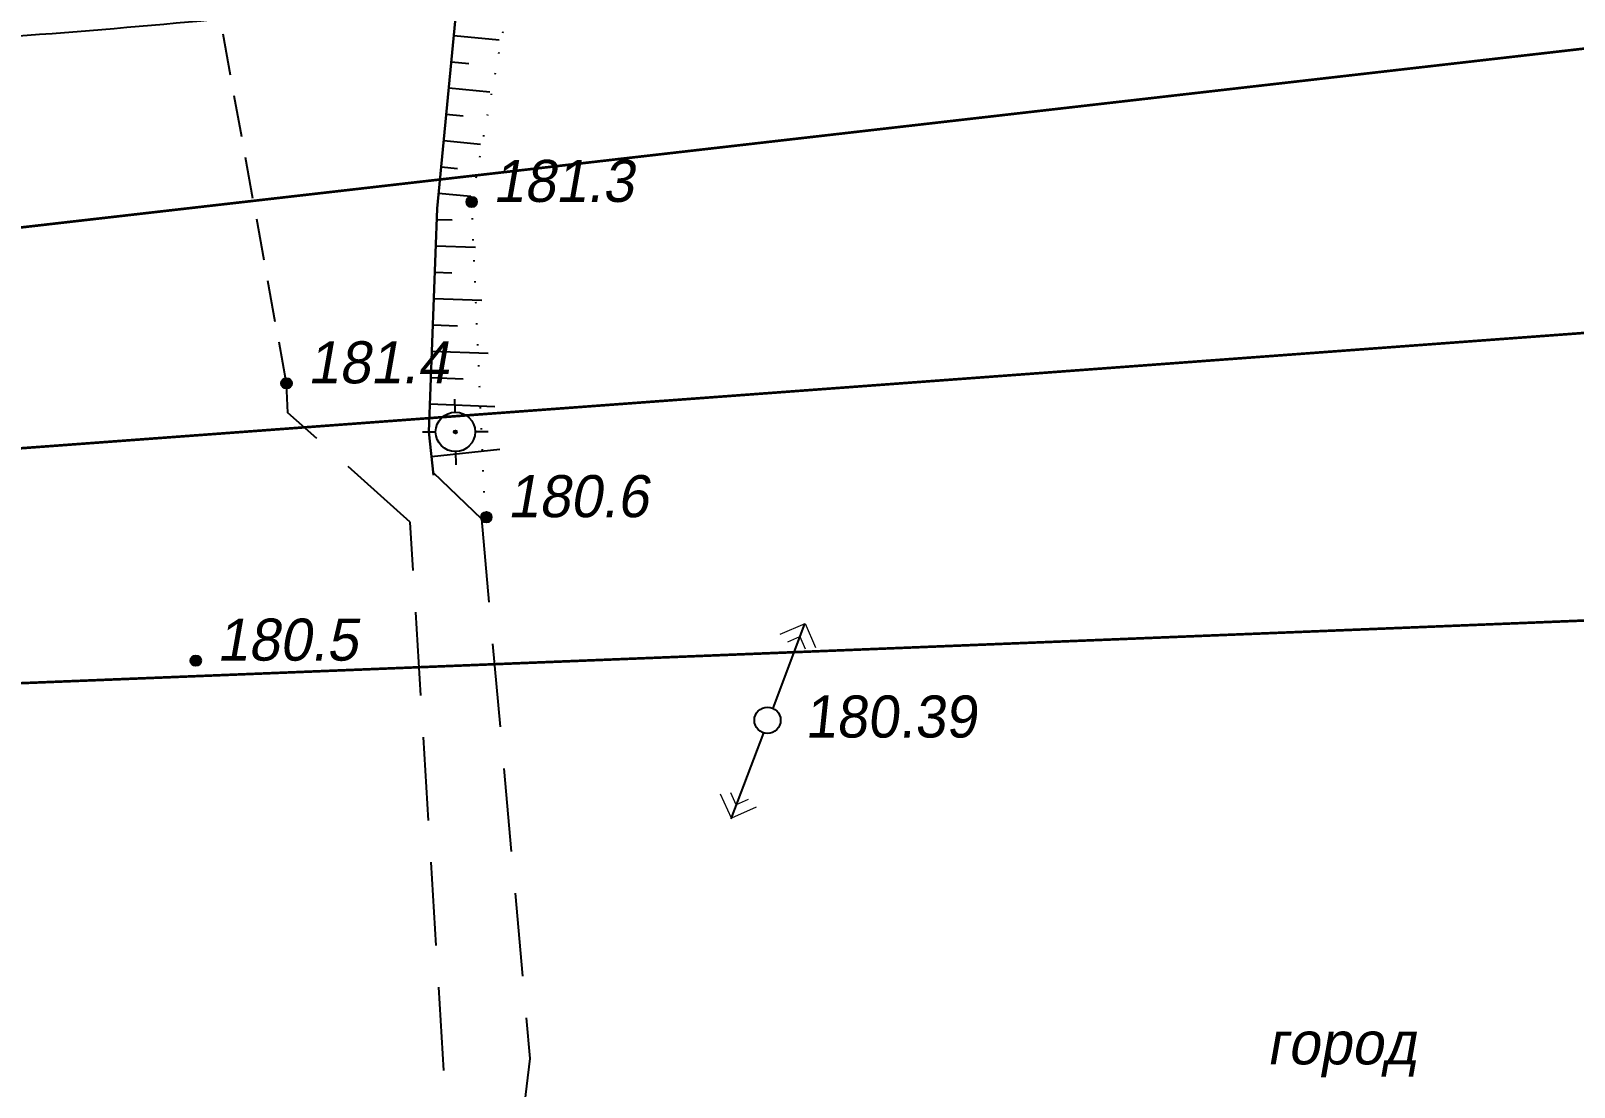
# Model space of a CAD drawing. Header units: millimetres. Extents: x 0 to 6474735, y 0 to 11273163.
# Drawn here: x 3233754.4 to 3233871.8, y 5635006.7 to 5635087.1 of the extents above; entities that cross this region are included whole.
import ezdxf
from ezdxf.enums import TextEntityAlignment as Align

# ---------------------------------------------------------------- set-up
doc = ezdxf.new("R2010")
doc.units = ezdxf.units.MM
for name, pattern in [('ADOT1', [1.6, 0.1, -1.5]), ('DASHED2', [9.525, 6.35, -3.175]), ('HIDDEN2', [4.7625, 3.175, -1.5875])]:
    doc.linetypes.add(name, pattern=pattern)
for name, color, linetype in [('BL', 7, 'Continuous'), ('NB', 7, 'Continuous'), ('БОЛОТА', 7, 'Continuous'), ('ВЫСОТЫ', 7, 'Continuous'), ('ГОРИЗОНТАЛИ', 22, 'Continuous'), ('К_РЕЛЬЕФ', 7, 'Continuous'), ('НАДЗЕМКА', 7, 'Continuous'), ('ОБОчина', 7, 'Continuous'), ('ПИКЕТЫ', 7, 'Continuous'), ('ПУНКТЫ', 7, 'Continuous'), ('РЕЛЬЕФ', 7, 'Continuous'), ('СЕЛЬХОЗ_УГОДИЯ', 7, 'Continuous'), ('ТОКА_СТ', 1, 'Continuous')]:
    doc.layers.add(name, color=color, linetype=linetype)
doc.styles.add('grad', font='grad.shx')
doc.styles.add('universw', font='universw.shx', dxfattribs={"oblique": 10})
doc.styles.add('user', font='symeteo.shx', dxfattribs={"height": 2.5})

# ---------------------------------------------------------------- blocks, each defined once
blk = doc.blocks.new('piket')
at = {"layer": 'ПИКЕТЫ', "linetype": 'Continuous'}
h = blk.add_hatch(color=7, dxfattribs=at)
edge = h.paths.add_edge_path()
edge.add_arc((0, 0), 0.3, 0, 360)
at = {"layer": 'ПИКЕТЫ', "color": 7, "linetype": 'Continuous'}
blk.add_circle((0, 0), 0.3, dxfattribs=at)
at = {"layer": 'ВЫСОТЫ', "style": 'universw', "oblique": 6}
blk.add_attdef('H', (1.879, -0.227), '', height=2, dxfattribs=at)
at = {"layer": 'ТОКА_СТ', "style": 'universw', "oblique": 6, "flags": 1}
blk.add_attdef('POINT', text='', height=2, dxfattribs=at).set_placement((0, -2.787), align=Align.CENTER)
blk = doc.blocks.new('5_1')
at = {"linetype": 'Continuous'}
h = blk.add_hatch(color=7, dxfattribs=at)
edge = h.paths.add_edge_path()
edge.add_arc((0, 0), 0.0588, 0, 360)
at = {"color": 7, "linetype": 'Continuous'}
for p, q in [((0, 0.75), (0, 1.25)), ((-0.75, 0), (-1.25, 0)), ((0.75, 0), (1.25, 0)), ((0, -0.75), (0, -1.25))]:
    blk.add_line(p, q, dxfattribs=at)
for radius in [0.75, 0.0588]:
    blk.add_circle((0, 0), radius, dxfattribs=at)
at = {"color": 7, "linetype": 'Continuous', "style": 'grad', "oblique": 10, "width": 0.7}
blk.add_attdef('P4', (2, 0.7), '', height=2.5, dxfattribs=at)
blk.add_attdef('P37', text='', height=2.5, dxfattribs=at).set_placement((-2, 0), align=Align.MIDDLE_RIGHT)
at = {"color": 7, "linetype": 'Continuous', "style": 'user', "flags": 8}
blk.add_attdef('ddddd', text='', height=2.5, dxfattribs=at).set_placement((2, 0), align=Align.MIDDLE_LEFT)
at = {"color": 7, "linetype": 'Continuous', "style": 'grad', "oblique": 10, "width": 0.7}
blk.add_attdef('P69', text='', height=2.5, dxfattribs=at).set_placement((2, -0.7), align=Align.TOP_LEFT)

msp = doc.modelspace()

# ---------------------------------------------------------------- linework, layer by layer
at = {"layer": 'BL', "color": 7}
msp.add_circle((3233810.455, 5635034.656), 1, dxfattribs=at)
at = {"layer": 'NB', "color": 7, "linetype": 'Continuous', "lineweight": 20}
for points in [[(3233811.41, 5635041.207), (3233813.306, 5635042.027), (3233814.102, 5635040.187)], [(3233811.999, 5635040.619), (3233812.921, 5635041.019), (3233813.32, 5635040.097)], [(3233809.589, 5635028.047), (3233807.707, 5635027.196), (3233806.881, 5635029.023)], [(3233808.991, 5635028.624), (3233808.075, 5635028.21), (3233807.661, 5635029.126)]]:
    msp.add_lwpolyline(points, dxfattribs=at)
at = {"layer": 'БОЛОТА', "color": 7, "linetype": 'HIDDEN2', "elevation": 180.59}
msp.add_lwpolyline([(3233773.992, 5635058.046), (3233773.88, 5635060.28), (3233768.46, 5635090.16), (3233757.64, 5635104.1)], dxfattribs=at)
at = {"layer": 'ГОРИЗОНТАЛИ', "color": 34, "linetype": 'Continuous', "const_width": 0.2}
for points in [[(3233722.238, 5635068.541), (3233876.838, 5635086.234), (3233908.399, 5635089.625), (3233914.879, 5635090.444)], [(3233603.153, 5635044.234), (3233887.879, 5635065.248), (3233919.335, 5635068.764), (3233943.352, 5635071.936)], [(3233610.265, 5635031.728), (3233901.772, 5635043.411), (3233933.537, 5635046.583), (3233959.785, 5635049.833), (3233980.814, 5635053.266)]]:
    msp.add_lwpolyline(points, dxfattribs=at)
at = {"layer": 'ГОРИЗОНТАЛИ', "color": 34, "linetype": 'Continuous'}
msp.add_spline([(3233768.293, 5635087.924), (3233753.192, 5635086.667), (3233704.473, 5635093.131), (3233690.767, 5635103.024), (3233678.542, 5635113.258), (3233666.138, 5635122.595), (3233629.865, 5635132.926), (3233610.518, 5635130.906)], degree=3, dxfattribs=at)
at = {"layer": 'К_РЕЛЬЕФ', "color": 7, "linetype": 'ADOT1', "flags": 128}
msp.add_lwpolyline([(3233788.985, 5635050.376), (3233787.96, 5635074.08), (3233792, 5635096.02), (3233801.23, 5635112.64), (3233809.85, 5635119.77), (3233814.23, 5635122.47), (3233839.23, 5635124.38), (3233859.42, 5635124.96), (3233868.49, 5635129.37), (3233888.217, 5635145.519)], dxfattribs=at)
at = {"layer": 'К_РЕЛЬЕФ', "color": 7, "linetype": 'Continuous', "flags": 128}
for points in [[(3233785.06, 5635053.301), (3233784.7, 5635056.6), (3233785.33, 5635073.57), (3233786.79, 5635088.61), (3233789.36, 5635099.02), (3233792.27, 5635103.767)], [(3233790.778, 5635101.313), (3233789.36, 5635099.02), (3233786.79, 5635088.61), (3233785.33, 5635073.57), (3233784.7, 5635056.6), (3233785.061, 5635053.301)]]:
    msp.add_lwpolyline(points, dxfattribs=at)
at = {"layer": 'НАДЗЕМКА'}
for points in [[(3233813.26, 5635041.999), (3233810.852, 5635035.573)], [(3233810.144, 5635033.705), (3233807.677, 5635027.148)]]:
    msp.add_lwpolyline(points, dxfattribs=at)
at = {"layer": 'ОБОчина', "color": 7, "linetype": 'DASHED2'}
for points in [[(3233761.614, 5634985.413), (3233772.114, 5634985.613), (3233781.015, 5634987.313), (3233783.715, 5634989.812), (3233785.856, 5635008.014), (3233783.296, 5635049.725), (3233773.992, 5635058.046)], [(3233785.029, 5635053.496), (3233788.698, 5635049.968), (3233792.385, 5635008.935), (3233789.979, 5634988.79), (3233789.41, 5634974.195), (3233791.839, 5634962.17)]]:
    msp.add_lwpolyline(points, dxfattribs=at)
at = {"layer": 'РЕЛЬЕФ', "color": 7, "linetype": 'Continuous'}
for p, q in [((3233786.609, 5635086.745), (3233790.047, 5635086.412)), ((3233786.415, 5635084.747), (3233787.738, 5635084.619)), ((3233786.221, 5635082.75), (3233789.334, 5635082.447)), ((3233786.027, 5635080.752), (3233787.314, 5635080.627)), ((3233785.833, 5635078.754), (3233788.621, 5635078.483)), ((3233785.639, 5635076.756), (3233786.889, 5635076.634)), ((3233785.445, 5635074.758), (3233787.909, 5635074.519)), ((3233785.3, 5635072.756), (3233786.472, 5635072.713)), ((3233785.225, 5635070.75), (3233788.246, 5635070.638)), ((3233785.151, 5635068.745), (3233786.441, 5635068.697)), ((3233785.076, 5635066.739), (3233788.734, 5635066.603)), ((3233785.002, 5635064.733), (3233786.877, 5635064.663)), ((3233784.927, 5635062.727), (3233789.222, 5635062.567)), ((3233784.853, 5635060.721), (3233787.312, 5635060.629)), ((3233784.779, 5635058.715), (3233789.71, 5635058.532)), ((3233784.906, 5635054.713), (3233790.111, 5635055.281))]:
    msp.add_line(p, q, dxfattribs=at)

# ---------------------------------------------------------------- block references
at = {"layer": 'ПИКЕТЫ', "color": 4}
ref = msp.add_blockref('piket', (3233787.96, 5635074.08, 181.34), dxfattribs=dict(at, xscale=1.333333333333333, yscale=1.333333333333333, zscale=1.333333333333333))
ref.add_attrib('H', '181.3', (3233789.56, 5635074.08, 181.34), dxfattribs={"layer": 'ВЫСОТЫ', "height": 3.2, "style": 'universw', "oblique": 10})
ref = msp.add_blockref('piket', (3233787.96, 5635074.08, 181.34), dxfattribs=dict(at, xscale=1.333333333333333, yscale=1.333333333333333, zscale=1.333333333333333))
ref.add_attrib('H', '181.3', (3233789.56, 5635074.08, 181.34), dxfattribs={"layer": 'ВЫСОТЫ', "height": 3.2, "style": 'universw', "oblique": 10})
ref = msp.add_blockref('piket', (3233787.96, 5635074.08, 181.34), dxfattribs=dict(at, xscale=1.333333333333333, yscale=1.333333333333333, zscale=1.333333333333333))
ref.add_attrib('H', '181.3', (3233789.56, 5635074.08, 181.34), dxfattribs={"layer": 'ВЫСОТЫ', "height": 3.2, "style": 'universw', "oblique": 10})
ref = msp.add_blockref('piket', (3233773.88, 5635060.28, 181.41), dxfattribs=dict(at, xscale=1.333333333333333, yscale=1.333333333333333, zscale=1.333333333333333))
ref.add_attrib('H', '181.4', (3233775.48, 5635060.28, 181.41), dxfattribs={"layer": 'ВЫСОТЫ', "height": 3.2, "style": 'universw', "oblique": 10})
ref = msp.add_blockref('piket', (3233773.88, 5635060.28, 181.41), dxfattribs=dict(at, xscale=1.333333333333333, yscale=1.333333333333333, zscale=1.333333333333333))
ref.add_attrib('H', '181.4', (3233775.48, 5635060.28, 181.41), dxfattribs={"layer": 'ВЫСОТЫ', "height": 3.2, "style": 'universw', "oblique": 10})
ref = msp.add_blockref('piket', (3233773.88, 5635060.28, 181.41), dxfattribs=dict(at, xscale=1.333333333333333, yscale=1.333333333333333, zscale=1.333333333333333))
ref.add_attrib('H', '181.4', (3233775.48, 5635060.28, 181.41), dxfattribs={"layer": 'ВЫСОТЫ', "height": 3.2, "style": 'universw', "oblique": 10})
ref = msp.add_blockref('piket', (3233789.076, 5635050.101, 180.56), dxfattribs=dict(at, xscale=1.333333333333333, yscale=1.333333333333333, zscale=1.333333333333333))
ref.add_attrib('H', '180.6', (3233790.676, 5635050.101, 180.56), dxfattribs={"layer": 'ВЫСОТЫ', "height": 3.2, "style": 'universw', "oblique": 10})
ref = msp.add_blockref('piket', (3233766.98, 5635039.19, 180.54), dxfattribs=dict(at, xscale=1.333333333333333, yscale=1.333333333333333, zscale=1.333333333333333))
ref.add_attrib('H', '180.5', (3233768.58, 5635039.19, 180.54), dxfattribs={"layer": 'ВЫСОТЫ', "height": 3.2, "style": 'universw', "oblique": 10})
ref = msp.add_blockref('piket', (3233766.98, 5635039.19, 180.54), dxfattribs=dict(at, xscale=1.333333333333333, yscale=1.333333333333333, zscale=1.333333333333333))
ref.add_attrib('H', '180.5', (3233768.58, 5635039.19, 180.54), dxfattribs={"layer": 'ВЫСОТЫ', "height": 3.2, "style": 'universw', "oblique": 10})
ref = msp.add_blockref('piket', (3233766.98, 5635039.19, 180.54), dxfattribs=dict(at, xscale=1.333333333333333, yscale=1.333333333333333, zscale=1.333333333333333))
ref.add_attrib('H', '180.5', (3233768.58, 5635039.19, 180.54), dxfattribs={"layer": 'ВЫСОТЫ', "height": 3.2, "style": 'universw', "oblique": 10})
at = {"layer": 'ПУНКТЫ', "color": 7, "linetype": 'Continuous', "xscale": 1.999999999954402, "yscale": 1.999999999954402, "zscale": 1.999999999954402, "rotation": 0.7079295537942867}
msp.add_blockref('5_1', (3233786.721, 5635056.589), dxfattribs=at)

# ---------------------------------------------------------------- texts
at = {"layer": 'ВЫСОТЫ', "style": 'universw', "oblique": 6}
msp.add_attdef('180.39', (3233813.31, 5635033.339, 180.39), '', height=3.2, dxfattribs=at)
at = {"layer": 'СЕЛЬХОЗ_УГОДИЯ', "color": 7, "linetype": 'Continuous', "style": 'universw', "oblique": 10}
msp.add_text('город', height=3.25, dxfattribs=at).set_placement((3233854.1, 5635008.479, 899.146), align=Align.CENTER)

doc.saveas('drawing.dxf')
